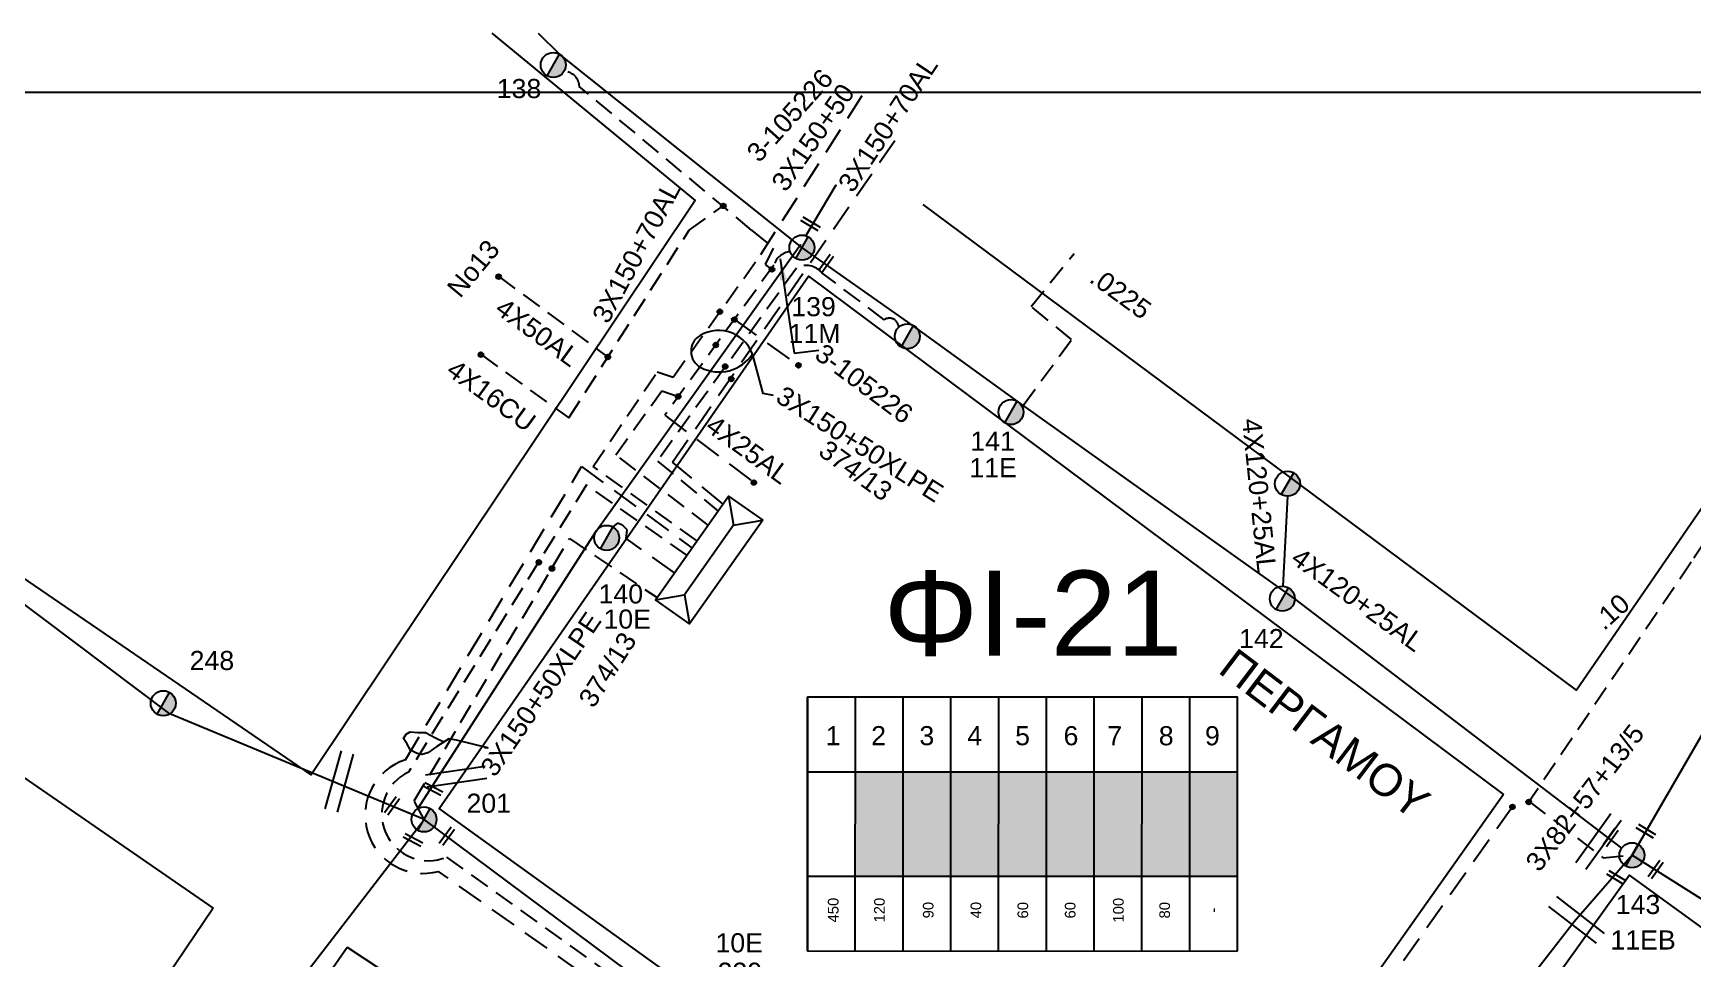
# Model space of a CAD drawing. Header units: millimetres. Extents: x 72 to 3039, y -786 to 786.
# Drawn here: x 1124.3 to 1280.6, y 693.5 to 780.7 of the extents above; entities that cross this region are included whole.
import ezdxf
from ezdxf.enums import TextEntityAlignment as Align

# ---------------------------------------------------------------- set-up
doc = ezdxf.new("R2010")
doc.units = ezdxf.units.MM
doc.linetypes.add('DASHED', pattern=[19.05, 12.7, -6.35])
for name, color, linetype in [('Άγνωστα', 7, 'Continuous'), ('Ασφαλειοκιβώτια Χ.Τ 9 αναχωρήσεων', 7, 'Continuous'), ('Γυμνά εναέρια ΧΤ (3Φ)   4x50AL', 7, 'Continuous'), ('Γυμνά εναέρια ΧΤ και ΦΟΠ (3Φ)   4x50+16AL', 7, 'Continuous'), ('Επιγραφές - Σχήματα', 7, 'Continuous'), ('Καλώδια ΧΤ   3x150+50AL', 7, 'DASHED'), ('Καλώδια ΧΤ   3x150+70AL', 7, 'DASHED'), ('Καλώδια ΧΤ   3x150AL+50CU', 7, 'DASHED'), ('Καλώδια ΧΤ   3x150AL+50XLPE', 7, 'DASHED'), ('Μηχανική τομή', 7, 'Continuous'), ('Στύλος ΦΜ', 7, 'Continuous'), ('Στύλος ΦΜ @ 1', 7, 'Continuous'), ('Συνδέσεις', 7, 'Continuous'), ('Συνεστραμμένα ΧΤ   4x120+25 AL', 7, 'SYN_LINE'), ('Τομή', 7, 'Continuous'), ('Υποσταθμός πόλεως', 7, 'Continuous'), ('Υπόβαθρο ΔΕΗ', 7, 'Continuous'), ('Υπόγεια Καλώδια Δικτύου ΧΤ   .10', 7, 'DASHED'), ('Υπόγεια καλώδια Παροχών ΧΤ   .0225', 7, 'DASHED'), ('Υπόγεια καλώδια Παροχών ΧΤ   .10 -', 7, 'DASHED'), ('Υπόγεια καλώδια Παροχών ΧΤ   4x16CU', 7, 'DASHED'), ('Υπόγεια καλώδια Παροχών ΧΤ   4x50AL', 7, 'DASHED')]:
    doc.layers.add(name, color=color, linetype=linetype)
doc.styles.get("Standard").update_dxf_attribs({"font": 'arial.ttf'})
doc.linetypes.add('SYN_LINE', pattern='A,0.5,-0.0001,["/\\/\\/\\/",Standard,S=0.1,R=0,X=0,Y=-0.05],-0.25', length=0.7501)
doc.dimstyles.new('ISO-25', dxfattribs={"dimtxt": 2.5, "dimasz": 2.5, "dimexe": 1.25, "dimexo": 0.625, "dimtad": 1, "dimtxsty": 'Standard', "dimcen": 2.5, "dimadec": 0, "dimazin": 0, "dimtfac": 1, "dimtmove": 0, "dimatfit": 3, "dimfxl": 1, "dimarcsym": 0})

# ---------------------------------------------------------------- blocks, each defined once
blk = doc.blocks.new('ΥΠΑΡΧΩΝ ΤΣΙΜΕΝΤΕΝΙΟΣ ΣΤΥΛΟΣ')
at = {"layer": 'Στύλος ΦΜ'}
blk.add_hatch(color=7, dxfattribs=at).paths.add_polyline_path([(-1.29, -2.28, 0.574793), (2.62, 0, 0.268822), (1.3, 2.27)])
at = {"layer": 'Στύλος ΦΜ', "color": 7}
blk.add_line((-1.29, -2.28), (1.3, 2.27), dxfattribs=at)
blk.add_circle((0, 0), 2.62, dxfattribs=at)
at = {"layer": 'Στύλος ΦΜ', "flags": 4}
for tag, p in [('ΑΡΙΘΜΟΣ', (-4.68, 8.05)), ('ΤΥΠΟΣ', (-4.91, 3.03))]:
    blk.add_attdef(tag, p, '', height=4, dxfattribs=at)
blk = doc.blocks.new('ΥΠΟΣΤΑΘΜΟΣ ΠΟΛΕΩΣ')
at = {"layer": 'Υποσταθμός πόλεως', "linetype": 'Continuous', "ltscale": 40}
blk.add_lwpolyline([(-8.57, 2.82), (8.57, 2.82), (8.57, -2.82), (-8.57, -2.82)], close=True, dxfattribs=at)
for points in [[(-5.75, 0), (-8.57, 2.82)], [(5.75, 0), (8.57, 2.82)], [(-8.57, -2.82), (-5.75, 0)], [(-5.75, 0), (5.75, 0)], [(8.57, -2.82), (5.75, 0)]]:
    blk.add_lwpolyline(points, dxfattribs=at)
at = {"layer": 'Υποσταθμός πόλεως', "linetype": 'SYN_LINE', "ltscale": 40, "flags": 1}
for tag, p in [('ΜΕΤΑΣΧΗΜΑΤΙΣΜΟΣ', (10.6, 2.39)), ('ΙΣΧΥΣ', (10.58, -0.41)), ('ΑΡΙΘΜΟΣ', (10.7, -3.13))]:
    blk.add_attdef(tag, p, '', height=1.8, dxfattribs=at)
blk = doc.blocks.new('ΤΟΜΗ')
at = {"layer": 'Τομή', "ltscale": 40}
for p, q in [((-5.68, 0), (5.68, 0)), ((5.68, -2.33), (-5.68, -2.33))]:
    blk.add_line(p, q, dxfattribs=at)
blk = doc.blocks.new('ΑΣΦΑΛΕΙΟΚΙΒΩΤΙΟ ΥΠΟΣΤΑΘΜΟΥ 9A ΑΝΑΧΩΡΗΣΕΩΝ')
at = {"layer": 'Ασφαλειοκιβώτια Χ.Τ 9 αναχωρήσεων', "ltscale": 40}
for p, q in [((0, 0), (0, 23.91)), ((4.5, 0), (4.5, 23.91)), ((9, 0), (9, 23.91)), ((13.5, 0), (13.5, 23.91)), ((18, 0), (18, 23.91)), ((22.5, 0), (22.5, 23.91)), ((27, 0), (27, 23.91)), ((31.5, 0), (31.5, 23.91)), ((36, 0), (36, 23.91)), ((0, 16.87), (40.5, 16.87)), ((0, 7.04), (40.5, 7.04))]:
    blk.add_line(p, q, dxfattribs=at)
at = {"layer": 'Ασφαλειοκιβώτια Χ.Τ 9 αναχωρήσεων'}
blk.add_lwpolyline([(40.5, 0), (40.5, 23.91), (0, 23.91), (0, 0)], close=True, dxfattribs=at)
for s, p in [('1', (1.71, 19.38)), ('2', (5.99, 19.38)), ('3', (10.53, 19.38)), ('4', (15.04, 19.38)), ('5', (19.55, 19.38)), ('6', (24.11, 19.38)), ('7', (28.24, 19.38)), ('8', (33.08, 19.38)), ('9', (37.43, 19.38))]:
    blk.add_text(s, height=1.8, dxfattribs=at).set_placement(p)
at = {"layer": 'Ασφαλειοκιβώτια Χ.Τ 9 αναχωρήσεων', "ltscale": 40}
for tag, height, rotation, p in [('ΟΝΟΜΑ', 2.5, 0.6514, (19.14, 25.35)), ('ΚΕΙΜΕΝΟ 1', 1, 90, (2.42, 3.84)), ('ΚΕΙΜΕΝΟ 2', 1, 90, (6.78, 3.84)), ('ΚΕΙΜΕΝΟ 3', 1, 90, (11.38, 3.84)), ('ΚΕΙΜΕΝΟ 4', 1, 90, (15.86, 3.84)), ('ΚΕΙΜΕΝΟ 5', 1, 90, (20.28, 3.84)), ('ΚΕΙΜΕΝΟ 6', 1, 90, (24.74, 3.84)), ('ΚΕΙΜΕΝΟ 7', 1, 90, (29.28, 3.84)), ('ΚΕΙΜΕΝΟ 8', 1, 90, (33.65, 3.84)), ('ΚΕΙΜΕΝΟ 9', 1, 90, (38.21, 3.84)), ('ΣΧ', 1, 0.6514, (20.24, -0.85))]:
    blk.add_attdef(tag, text='', height=height, rotation=rotation, dxfattribs=at).set_placement(p, align=Align.MIDDLE_CENTER)
blk = doc.blocks.new('ΜΗΧΑΝΙΚΗ ΤΟΜΗ')
at = {"layer": 'Μηχανική τομή', "ltscale": 40}
for p, q in [((-1.89, 0.78), (1.89, 0.78)), ((1.89, 0), (-1.89, 0))]:
    blk.add_line(p, q, dxfattribs=at)
blk = doc.blocks.new('_ΣΥΝΔΕΣΗ')
at = {"layer": 'Συνδέσεις', "linetype": 'SYN_LINE', "ltscale": 40}
blk.add_hatch(color=256, dxfattribs=at).paths.add_polyline_path([(0.5, -0.01, 1), (-0.5, -0.01, 1)])
at = {"layer": 'Συνδέσεις'}
blk.add_circle((0, -0.01), 0.5, dxfattribs=at)

msp = doc.modelspace()

# ---------------------------------------------------------------- hatches: boundary and pattern name
at = {"layer": 'Ασφαλειοκιβώτια Χ.Τ 9 αναχωρήσεων'}
for color, points in [(1, [(1201.7, 701.33), (1206.2, 701.33), (1206.2, 711.15), (1201.7, 711.15)]), (133, [(1210.7, 711.15), (1206.2, 711.15), (1206.2, 701.33), (1210.7, 701.32)]), (85, [(1215.2, 711.15), (1210.7, 711.15), (1210.7, 701.32), (1215.2, 701.32)]), (27, [(1215.2, 701.32), (1219.7, 701.32), (1219.7, 711.15), (1215.2, 711.15)]), (30, [(1224.2, 711.15), (1219.7, 711.15), (1219.7, 701.32), (1224.2, 701.32)]), (173, [(1228.77, 711.15), (1224.27, 711.15), (1224.26, 701.32), (1228.76, 701.32)]), (6, [(1233.2, 711.14), (1228.7, 711.15), (1228.7, 701.32), (1233.2, 701.32)]), (62, [(1233.2, 701.32), (1237.7, 701.31), (1237.7, 711.14), (1233.2, 711.14)])]:
    msp.add_hatch(color=color, dxfattribs=at).paths.add_polyline_path(points)

# ---------------------------------------------------------------- linework, layer by layer
at = {"layer": 'Άγνωστα', "color": 30, "linetype": 'SYN_LINE', "ltscale": 20}
msp.add_lwpolyline([(1196.67, 760.55), (1173.84, 778.77), (1171.86, 780.73)], dxfattribs=at)
at = {"layer": 'Άγνωστα', "color": 173, "linetype": 'DASHED', "ltscale": 0.2}
msp.add_lwpolyline([(1189.24, 736.37), (1184.49, 740.34), (1205.47, 770.71)], dxfattribs=at)
at = {"layer": 'Άγνωστα', "color": 133, "linetype": 'DASHED', "ltscale": 0.2}
msp.add_lwpolyline([(1190.31, 753.77), (1196.33, 749.45)], dxfattribs=at)
at = {"layer": 'Άγνωστα', "color": 30, "linetype": 'DASHED', "ltscale": 0.2}
msp.add_lwpolyline([(1184.68, 729.91), (1180.11, 733.13), (1180.22, 733.96), (1179.78, 734.4), (1179.29, 734.59), (1178.86, 734.23)], dxfattribs=at)
at = {"layer": 'Άγνωστα', "color": 6}
for points in [[(1237.55, 650.93), (1209.49, 670.35), (1184.98, 688.86), (1161.08, 706.67)], [(1274.86, 703.3), (1269.42, 697.02), (1254.3, 677.59), (1237.55, 650.93)]]:
    msp.add_lwpolyline(points, dxfattribs=at)
at = {"layer": 'Άγνωστα', "linetype": 'DASHED', "ltscale": 0.2}
msp.add_lwpolyline([(1263.6, 707.86), (1229.26, 659.27), (1236.71, 653.7)], dxfattribs=at)
at = {"layer": 'Γυμνά εναέρια ΧΤ (3Φ)   4x50AL', "color": 151}
msp.add_lwpolyline([(1319.41, 772.44), (1305.24, 750.72), (1288.08, 726.13), (1274.86, 703.3)], dxfattribs=at)
at = {"layer": 'Γυμνά εναέρια ΧΤ και ΦΟΠ (3Φ)   4x50+16AL', "color": 27}
msp.add_lwpolyline([(1112.34, 636.45), (1117.64, 643.92), (1138.12, 676.81), (1161.08, 706.67)], dxfattribs=at)
at = {"layer": 'Επιγραφές - Σχήματα'}
msp.add_lwpolyline([(111.68, -308.22), (2083.59, -308.22), (2083.59, 775.16), (111.68, 775.16)], close=True, dxfattribs=at)
msp.add_lwpolyline([(1194.01, 746.61), (1193.01, 746.8), (1192.12, 750.18, 0.496552), (1187.08, 752.27, 0.587924), (1187.14, 749.26, 0.38952), (1192.03, 750.54, 4.146808)], format="xyb", dxfattribs=at)
at = {"layer": 'Επιγραφές - Σχήματα', "ltscale": 40}
msp.add_lwpolyline([(1166.76, 713.46), (1167.09, 713.43), (1164.14, 714.14), (1163.42, 714.27), (1162.29, 713.55), (1161.44, 712.95), (1160.89, 712.79), (1160.43, 712.88), (1159.81, 713.2), (1159.46, 713.82), (1159.14, 714.31), (1159.41, 714.7), (1159.78, 714.94), (1160.51, 714.86), (1161.23, 714.85), (1162.15, 714.37), (1162.95, 713.97)], dxfattribs=at)
at = {"layer": 'Καλώδια ΧΤ   3x150+50AL', "color": 133, "linetype": 'Continuous'}
msp.add_lwpolyline([(1161.08, 706.67), (1137.13, 716.62), (1112.99, 734.78), (1088.63, 751.15), (1049.01, 776.24)], dxfattribs=at)
at = {"layer": 'Καλώδια ΧΤ   3x150+50AL', "color": 85, "ltscale": 0.2}
msp.add_lwpolyline([(1192.8, 759.89), (1202.45, 775.03)], dxfattribs=at)
at = {"layer": 'Καλώδια ΧΤ   3x150+70AL', "color": 133, "ltscale": 0.15}
msp.add_lwpolyline([(1191.93, 762.2, -0.070089), (1191.93, 762.2), (1175.7, 775.72)], format="xyb", dxfattribs=at)
at = {"layer": 'Καλώδια ΧΤ   3x150+70AL', "color": 133, "linetype": 'Continuous', "ltscale": 0.15}
msp.add_lwpolyline([(1197.05, 761.66), (1199.89, 766.46), (1199.89, 766.46)], dxfattribs=at)
at = {"layer": 'Καλώδια ΧΤ   3x150+70AL', "color": 133, "ltscale": 0.15}
for points in [[(1174.72, 744.5), (1186.04, 762.18), (1189.27, 764.48)], [(1191.93, 762.2), (1193.97, 760.5), (1193.2, 758.94), (1193.77, 758.52)], [(1194.03, 758.88), (1194.03, 758.88), (1183.75, 744.76)], [(1187.85, 734.39), (1179.14, 741.01), (1183.49, 747.06), (1185.02, 746.51)]]:
    msp.add_lwpolyline(points, dxfattribs=at)
at = {"layer": 'Καλώδια ΧΤ   3x150+70AL', "color": 30, "linetype": 'Continuous', "ltscale": 0.15}
msp.add_lwpolyline([(1160.53, 707.72), (1177.28, 733.84), (1196.57, 760.88)], dxfattribs=at)
at = {"layer": 'Καλώδια ΧΤ   3x150+70AL', "color": 85, "ltscale": 0.15}
msp.add_lwpolyline([(1186.75, 732.95), (1177.02, 739.92), (1183.05, 748.83), (1184.53, 748.35), (1192.8, 759.89)], dxfattribs=at)
at = {"layer": 'Καλώδια ΧΤ   3x150+70AL', "color": 1, "ltscale": 0.15}
msp.add_lwpolyline([(1204.43, 753.75), (1198.55, 758.16, 0.379975), (1196.16, 758.6), (1183.06, 740.44), (1188.78, 735.72)], format="xyb", dxfattribs=at)
at = {"layer": 'Καλώδια ΧΤ   3x150+70AL', "color": 133, "linetype": 'DASHED', "ltscale": 0.2}
msp.add_lwpolyline([(1183.75, 744.76), (1192.15, 738.41)], dxfattribs=at)
at = {"layer": 'Καλώδια ΧΤ   3x150+70AL', "color": 62, "ltscale": 0.2}
msp.add_lwpolyline([(1162.44, 701.78, -0.975008), (1159.32, 712.29), (1175.92, 739.92), (1186.33, 732.23)], format="xyb", dxfattribs=at)
msp.add_lwpolyline([(1186.22, 686.67), (1185.13, 685.73), (1162.44, 701.78)], dxfattribs=at)
at = {"layer": 'Καλώδια ΧΤ   3x150+70AL', "color": 133, "ltscale": 0.15}
for centre, radius, start, end in [((1174.23, 775.68), 1.48, 1.3013, 88.2667), ((1195.72, 758.41), 1.75, 95.4428, 164.7066)]:
    msp.add_arc(centre, radius, start, end, dxfattribs=at)
at = {"layer": 'Καλώδια ΧΤ   3x150+70AL', "color": 1, "ltscale": 0.15}
msp.add_arc((1204.91, 753.01), 0.883, 2.5452, 122.559, dxfattribs=at)
at = {"layer": 'Καλώδια ΧΤ   3x150AL+50CU', "color": 6, "ltscale": 0.15}
msp.add_lwpolyline([(1163.2, 703.13), (1183.23, 688.75, 0.823903), (1184.06, 688.1), (1184.8, 688.98)], format="xyb", dxfattribs=at)
at = {"layer": 'Καλώδια ΧΤ   3x150AL+50XLPE', "color": 6, "ltscale": 0.15}
msp.add_lwpolyline([(1185.84, 731.56), (1176.37, 738.19), (1159.62, 711.14, 0.979559), (1163.2, 703.13)], format="xyb", dxfattribs=at)
at = {"layer": 'Καλώδια ΧΤ   3x150AL+50XLPE', "color": 27, "ltscale": 0.15}
msp.add_lwpolyline([(1161.08, 706.67), (1160.16, 708.42), (1174.78, 733.14), (1182.95, 727.63)], dxfattribs=at)
at = {"layer": 'Συνεστραμμένα ΧΤ   4x120+25 AL', "color": 1, "ltscale": 15}
msp.add_lwpolyline([(1273.89, 703.98), (1243.1, 727.47), (1217.05, 746.01), (1207.15, 753.19), (1196.67, 760.55)], dxfattribs=at)
at = {"layer": 'Συνεστραμμένα ΧΤ   4x120+25 AL', "color": 1, "ltscale": 10}
msp.add_lwpolyline([(1242.41, 737.13), (1241.98, 728.64)], dxfattribs=at)
at = {"layer": 'Συνεστραμμένα ΧΤ   4x120+25 AL', "color": 173, "ltscale": 20}
msp.add_lwpolyline([(1274.86, 703.3), (1292.84, 691.96), (1316.98, 673.74), (1335.56, 660.6)], dxfattribs=at)
at = {"layer": 'Υπόβαθρο ΔΕΗ'}
for points in [[(1167.48, 780.74), (1186.63, 764.97), (1150.44, 710.87), (1090.65, 751.79), (1100.93, 765.76)], [(1301.51, 765.18), (1269.63, 718.86), (1208.1, 764.62)], [(1262.76, 709.02), (1228.32, 660.31), (1162.51, 707.7), (1197.28, 757.84), (1262.76, 709.02)], [(1141.23, 698.31), (1109.97, 652.06), (1047.6, 693.64), (1081.82, 739.29), (1141.23, 698.31)], [(1332.92, 659.14), (1274.62, 701.41), (1239.29, 652.15), (1297.01, 611.41), (1332.61, 659.36)], [(1153.85, 694.65), (1163.53, 688.23), (1128.46, 637.96), (1118.79, 644.17), (1153.85, 694.65)]]:
    msp.add_lwpolyline(points, dxfattribs=at)
at = {"layer": 'Υπόγεια καλώδια Παροχών ΧΤ   .0225', "color": 1, "ltscale": 0.15}
msp.add_lwpolyline([(1217.51, 745.68), (1222.08, 751.88), (1218.27, 755), (1222.31, 760)], dxfattribs=at)
at = {"layer": 'Υπόγεια καλώδια Παροχών ΧΤ   .10 -', "color": 173, "ltscale": 0.15}
msp.add_lwpolyline([(1347.07, 754.93), (1342.12, 748.58), (1323.01, 761.84, 0.399146), (1316.27, 768.58), (1312.47, 772.49, 0.454028), (1307.51, 771.97), (1305.73, 768.41), (1280.43, 730.9), (1265.18, 708.36), (1272.13, 703.07), (1274.86, 703.3)], format="xyb", dxfattribs=at)
at = {"layer": 'Υπόγεια καλώδια Παροχών ΧΤ   4x16CU', "color": 133, "ltscale": 0.15}
msp.add_lwpolyline([(1166.45, 750.47), (1174.72, 744.5)], dxfattribs=at)
at = {"layer": 'Υπόγεια καλώδια Παροχών ΧΤ   4x50AL', "color": 133, "ltscale": 0.15}
msp.add_lwpolyline([(1168.11, 757.82), (1178.39, 750.23)], dxfattribs=at)

# ---------------------------------------------------------------- block references
at = {"layer": 'Ασφαλειοκιβώτια Χ.Τ 9 αναχωρήσεων'}
ref = msp.add_blockref('ΑΣΦΑΛΕΙΟΚΙΒΩΤΙΟ ΥΠΟΣΤΑΘΜΟΥ 9A ΑΝΑΧΩΡΗΣΕΩΝ', (1197.2, 694.29), dxfattribs=dict(at, rotation=359.9805612817833))
ref.add_attrib('ΚΕΙΜΕΝΟ 9', '-', dxfattribs={"ltscale": 40, "height": 1, "rotation": 89.9806}).set_placement((1235.41, 698.12), align=Align.MIDDLE_CENTER)
ref.add_attrib('ΚΕΙΜΕΝΟ 8', '80', dxfattribs={"ltscale": 40, "height": 1, "rotation": 89.9806}).set_placement((1230.84, 698.12), align=Align.MIDDLE_CENTER)
ref.add_attrib('ΚΕΙΜΕΝΟ 7', '100', dxfattribs={"ltscale": 40, "height": 1, "rotation": 89.9806}).set_placement((1226.48, 698.12), align=Align.MIDDLE_CENTER)
ref.add_attrib('ΚΕΙΜΕΝΟ 6', '60', dxfattribs={"ltscale": 40, "height": 1, "rotation": 89.9806}).set_placement((1221.94, 698.12), align=Align.MIDDLE_CENTER)
ref.add_attrib('ΚΕΙΜΕΝΟ 5', '60', dxfattribs={"ltscale": 40, "height": 1, "rotation": 89.9806}).set_placement((1217.48, 698.12), align=Align.MIDDLE_CENTER)
ref.add_attrib('ΚΕΙΜΕΝΟ 4', '40', dxfattribs={"ltscale": 40, "height": 1, "rotation": 89.9806}).set_placement((1213.06, 698.13), align=Align.MIDDLE_CENTER)
ref.add_attrib('ΚΕΙΜΕΝΟ 3', '90', dxfattribs={"ltscale": 40, "height": 1, "rotation": 89.9806}).set_placement((1208.57, 698.13), align=Align.MIDDLE_CENTER)
ref.add_attrib('ΚΕΙΜΕΝΟ 1', '450', dxfattribs={"ltscale": 40, "height": 1, "rotation": 89.9806}).set_placement((1199.62, 698.13), align=Align.MIDDLE_CENTER)
ref.add_attrib('ΚΕΙΜΕΝΟ 2', '120', dxfattribs={"ltscale": 40, "height": 1, "rotation": 89.9806}).set_placement((1203.97, 698.13), align=Align.MIDDLE_CENTER)
at = {"layer": 'Μηχανική τομή'}
for p, xscale, yscale, zscale, rotation in [((1197.58, 762.95), 0.4999999999999188, 0.4999999999999188, 0.4999999999999188, 148.9768668986365), ((1198.78, 759.16), 0.4999999999998046, 0.4999999999998046, 0.4999999999998046, 234.3662740213535), ((1162, 709.72), 0.4999999999998184, 0.4999999999998184, 0.4999999999998184, 152.6636401709752), ((1157.91, 708.08), 0.4999999999998046, 0.4999999999998046, 0.4999999999998046, 234.3662740213535), ((1160.13, 704.9), 0.4999999999998689, 0.4999999999998689, 0.4999999999998689, 152.6636401709782), ((1163.07, 705.2), 0.4999999999998046, 0.4999999999998046, 0.4999999999998046, 234.3662740213535), ((1272.7, 705.08), 0.4999999999998046, 0.4999999999998046, 0.4999999999998046, 234.3662740213535), ((1276.27, 705.74), 0.499999999999803, 0.499999999999803, 0.499999999999803, 149.3133752854047), ((1276.92, 702.08), 0.4999999999998046, 0.4999999999998046, 0.4999999999998046, 234.3662740213535), ((1273.49, 701.37), 0.4999999999998519, 0.4999999999998519, 0.4999999999998519, 149.313375285408)]:
    msp.add_blockref('ΜΗΧΑΝΙΚΗ ΤΟΜΗ', p, dxfattribs=dict(at, xscale=xscale, yscale=yscale, zscale=zscale, rotation=rotation))
at = {"layer": 'Στύλος ΦΜ @ 1', "ltscale": 40}
ref = msp.add_blockref('ΥΠΑΡΧΩΝ ΤΣΙΜΕΝΤΕΝΙΟΣ ΣΤΥΛΟΣ', (1173.25, 777.75), dxfattribs=dict(at, xscale=0.4499999999998181, yscale=0.4499999999998181, zscale=0.4499999999998181))
ref.add_attrib('ΑΡΙΘΜΟΣ', '138', (1167.93, 774.63), dxfattribs={"layer": 'Στύλος ΦΜ', "height": 1.8, "flags": 4})
ref = msp.add_blockref('ΥΠΑΡΧΩΝ ΤΣΙΜΕΝΤΕΝΙΟΣ ΣΤΥΛΟΣ', (1196.67, 760.55), dxfattribs=dict(at, xscale=0.4499999999998181, yscale=0.4499999999998181, zscale=0.4499999999998181))
ref.add_attrib('ΤΥΠΟΣ', '11Μ', (1195.42, 751.55), dxfattribs={"layer": 'Στύλος ΦΜ', "height": 1.8, "flags": 4})
ref.add_attrib('ΑΡΙΘΜΟΣ', '139', (1195.67, 754.08), dxfattribs={"layer": 'Στύλος ΦΜ', "height": 1.8, "flags": 4})
at = {"layer": 'Στύλος ΦΜ @ 1', "ltscale": 40, "xscale": 0.4499999999998181, "yscale": 0.4499999999998181, "zscale": 0.4499999999998181}
for p in [(1206.6, 752.19), (1242.41, 738.3)]:
    msp.add_blockref('ΥΠΑΡΧΩΝ ΤΣΙΜΕΝΤΕΝΙΟΣ ΣΤΥΛΟΣ', p, dxfattribs=at)
at = {"layer": 'Στύλος ΦΜ @ 1', "ltscale": 40}
ref = msp.add_blockref('ΥΠΑΡΧΩΝ ΤΣΙΜΕΝΤΕΝΙΟΣ ΣΤΥΛΟΣ', (1216.36, 745.05), dxfattribs=dict(at, xscale=0.4499999999998181, yscale=0.4499999999998181, zscale=0.4499999999998181))
ref.add_attrib('ΤΥΠΟΣ', '11Ε', (1212.44, 738.91), dxfattribs={"layer": 'Στύλος ΦΜ', "height": 1.8, "flags": 4})
ref.add_attrib('ΑΡΙΘΜΟΣ', '141', (1212.53, 741.41), dxfattribs={"layer": 'Στύλος ΦΜ', "height": 1.8, "flags": 4})
ref = msp.add_blockref('ΥΠΑΡΧΩΝ ΤΣΙΜΕΝΤΕΝΙΟΣ ΣΤΥΛΟΣ', (1178.28, 733.2), dxfattribs=dict(at, xscale=0.4499999999998181, yscale=0.4499999999998181, zscale=0.4499999999998181))
ref.add_attrib('ΤΥΠΟΣ', '10Ε', (1177.98, 724.65), dxfattribs={"layer": 'Στύλος ΦΜ', "height": 1.8, "flags": 4})
ref.add_attrib('ΑΡΙΘΜΟΣ', '140', (1177.52, 727.02), dxfattribs={"layer": 'Στύλος ΦΜ', "height": 1.8, "flags": 4})
ref = msp.add_blockref('ΥΠΑΡΧΩΝ ΤΣΙΜΕΝΤΕΝΙΟΣ ΣΤΥΛΟΣ', (1241.92, 727.47), dxfattribs=dict(at, xscale=0.4499999999998181, yscale=0.4499999999998181, zscale=0.4499999999998181))
ref.add_attrib('ΑΡΙΘΜΟΣ', '142', (1237.85, 722.81), dxfattribs={"layer": 'Στύλος ΦΜ', "height": 1.8, "flags": 4})
ref = msp.add_blockref('ΥΠΑΡΧΩΝ ΤΣΙΜΕΝΤΕΝΙΟΣ ΣΤΥΛΟΣ', (1136.51, 717.62), dxfattribs=dict(at, xscale=0.4499999999998181, yscale=0.4499999999998181, zscale=0.4499999999998181))
ref.add_attrib('ΑΡΙΘΜΟΣ', '248', (1139, 720.75), dxfattribs={"layer": 'Στύλος ΦΜ', "height": 1.8, "flags": 4})
ref = msp.add_blockref('ΥΠΑΡΧΩΝ ΤΣΙΜΕΝΤΕΝΙΟΣ ΣΤΥΛΟΣ', (1161.08, 706.67), dxfattribs=dict(at, xscale=0.4499999999998181, yscale=0.4499999999998181, zscale=0.4499999999998181))
ref.add_attrib('ΑΡΙΘΜΟΣ', '201', (1165.08, 707.3), dxfattribs={"layer": 'Στύλος ΦΜ', "height": 1.8, "flags": 4})
ref = msp.add_blockref('ΥΠΑΡΧΩΝ ΤΣΙΜΕΝΤΕΝΙΟΣ ΣΤΥΛΟΣ', (1274.85, 703.3), dxfattribs=dict(at, xscale=0.4499999999998181, yscale=0.4499999999998181, zscale=0.4499999999998181))
ref.add_attrib('ΤΥΠΟΣ', '11ΕΒ', (1272.83, 694.42), dxfattribs={"layer": 'Στύλος ΦΜ', "height": 1.8, "flags": 4})
ref.add_attrib('ΑΡΙΘΜΟΣ', '143', (1273.33, 697.76), dxfattribs={"layer": 'Στύλος ΦΜ', "height": 1.8, "flags": 4})
ref = msp.add_blockref('ΥΠΑΡΧΩΝ ΤΣΙΜΕΝΤΕΝΙΟΣ ΣΤΥΛΟΣ', (1185.56, 689.88), dxfattribs=dict(at, xscale=0.4499999999998181, yscale=0.4499999999998181, zscale=0.4499999999998181))
ref.add_attrib('ΤΥΠΟΣ', '10Ε', (1188.53, 694.15), dxfattribs={"layer": 'Στύλος ΦΜ', "height": 1.8, "flags": 4})
ref.add_attrib('ΑΡΙΘΜΟΣ', '239', (1188.73, 691.38), dxfattribs={"layer": 'Στύλος ΦΜ', "height": 1.8, "flags": 4})
at = {"layer": 'Συνδέσεις', "xscale": 0.4499999999998181, "yscale": 0.4499999999998181, "zscale": 0.4499999999998181}
for p in [(1189.27, 764.48), (1193.85, 758.49), (1168.11, 757.81), (1188.94, 754.51), (1190.31, 753.77), (1166.44, 750.46), (1178.39, 750.24), (1188.56, 751.37), (1189.45, 749.35), (1196.34, 749.46), (1190.02, 748.17), (1185.02, 746.52), (1192.15, 738.41), (1171.9, 730.9), (1173.13, 730.32), (1265.13, 708.32), (1263.6, 707.86)]:
    msp.add_blockref('_ΣΥΝΔΕΣΗ', p, dxfattribs=at)
at = {"layer": 'Τομή'}
for p, xscale, yscale, zscale, rotation in [((1153.65, 710.08), 0.4999999999998629, 0.4999999999998629, 0.4999999999998629, 254.4246039707517), ((1164.18, 710.12), 0.4999999999998476, 0.4999999999998476, 0.4999999999998476, 188.3219209342916), ((1272.17, 704.25), 0.5000000000000382, 0.5000000000000382, 0.5000000000000382, 234.3457341347006), ((1269.99, 697.67), 0.5000000000000344, 0.5000000000000344, 0.5000000000000344, 322.3725494089609)]:
    msp.add_blockref('ΤΟΜΗ', p, dxfattribs=dict(at, xscale=xscale, yscale=yscale, zscale=zscale, rotation=rotation))
at = {"layer": 'Υποσταθμός πόλεως', "xscale": 0.6969861025378602, "yscale": 0.6969861025378602, "zscale": 0.6969861025378602, "rotation": 234.7591967182343}
msp.add_blockref('ΥΠΟΣΤΑΘΜΟΣ ΠΟΛΕΩΣ', (1187.93, 731.11), dxfattribs=at)

# ---------------------------------------------------------------- texts
at = {"layer": 'Άγνωστα', "char_height": 1.8, "attachment_point": 1}
for s, insert, width, rotation in [('4X25AL ', (1188.52, 744.86), 11.8763, 323.9752), ('374/13 ', (1199.16, 742.54), 11.8763, 323.9752), ('374/13 ', (1175.53, 718.03), 11.8763, 57.5287), ('3X82+57+13/5', (1264.7, 702.71), 18.7879, 52.6812)]:
    msp.add_mtext(s, dxfattribs=dict(at, insert=insert, width=width, rotation=rotation))
at = {"layer": 'Επιγραφές - Σχήματα', "attachment_point": 1}
for s, insert, char_height, width, rotation in [('3-105226', (1191.31, 769.66), 1.8, 11.8763, 48.1002), ('No13', (1163.1, 756.84), 1.8, 11.8763, 50.3324), ('3-105226', (1198.82, 751.64), 1.8, 11.8763, 323.2392), ('ΠEPΓAMOY', (1237.56, 722.97), 3, 26.7051, 322.8022)]:
    msp.add_mtext(s, dxfattribs=dict(at, insert=insert, char_height=char_height, width=width, rotation=rotation))
at = {"layer": 'Επιγραφές - Σχήματα', "insert": (1204.35, 730.11), "char_height": 8, "width": 8.7202, "attachment_point": 1}
msp.add_mtext('ΦΙ-21', dxfattribs=at)
at = {"layer": 'Καλώδια ΧΤ   3x150+50AL', "insert": (1193.68, 766.71), "char_height": 1.8, "width": 11.8763, "attachment_point": 1, "rotation": 55.2139}
msp.add_mtext('3X150+50', dxfattribs=at)
at = {"layer": 'Καλώδια ΧΤ   3x150+70AL', "char_height": 1.8, "width": 11.8763, "attachment_point": 1}
for s, insert, rotation in [('3X150+70AL', (1199.96, 766.61), 56.2493), ('3X150+70AL', (1176.82, 754.11), 61.776), ('3X150+50XLPE', (1195.04, 747.62), 327.5374), ('3X150+50XLPE', (1166.27, 711.57), 55.7249)]:
    msp.add_mtext(s, dxfattribs=dict(at, insert=insert, rotation=rotation))
at = {"layer": 'Συνεστραμμένα ΧΤ   4x120+25 AL', "char_height": 1.8, "width": 11.8763, "attachment_point": 1}
for insert, rotation in [((1239.92, 744.54), 275.7754), ((1243.66, 732.41), 323.9752)]:
    msp.add_mtext('4X120+25AL', dxfattribs=dict(at, insert=insert, rotation=rotation))
at = {"layer": 'Υπόγεια Καλώδια Δικτύου ΧΤ   .10', "insert": (1271.02, 725.73), "char_height": 1.8, "width": 11.8763, "attachment_point": 1, "rotation": 42.2943}
msp.add_mtext('.10', dxfattribs=at)
at = {"layer": 'Υπόγεια καλώδια Παροχών ΧΤ   .0225', "insert": (1224.69, 758.84), "char_height": 1.8, "width": 11.8763, "attachment_point": 1, "rotation": 323.9752}
msp.add_mtext('.0225', dxfattribs=at)
at = {"layer": 'Υπόγεια καλώδια Παροχών ΧΤ   4x16CU', "insert": (1164.11, 750.13), "char_height": 1.8, "width": 11.8763, "attachment_point": 1, "rotation": 323.9752}
msp.add_mtext('4X16CU', dxfattribs=at)
at = {"layer": 'Υπόγεια καλώδια Παροχών ΧΤ   4x50AL', "insert": (1168.69, 755.93), "char_height": 1.8, "width": 11.8763, "attachment_point": 1, "rotation": 323.9752}
msp.add_mtext('4X50AL ', dxfattribs=at)

# ---------------------------------------------------------------- leaders
at = {"layer": 'Επιγραφές - Σχήματα'}
msp.add_leader([(1194.63, 759.48), (1195.94, 750.6), (1198.28, 750.88)], dimstyle='ISO-25', override={"dimasz": 2, "dimgap": 0.625, "dimtad": 0}, dxfattribs=at)

doc.saveas('drawing.dxf')
